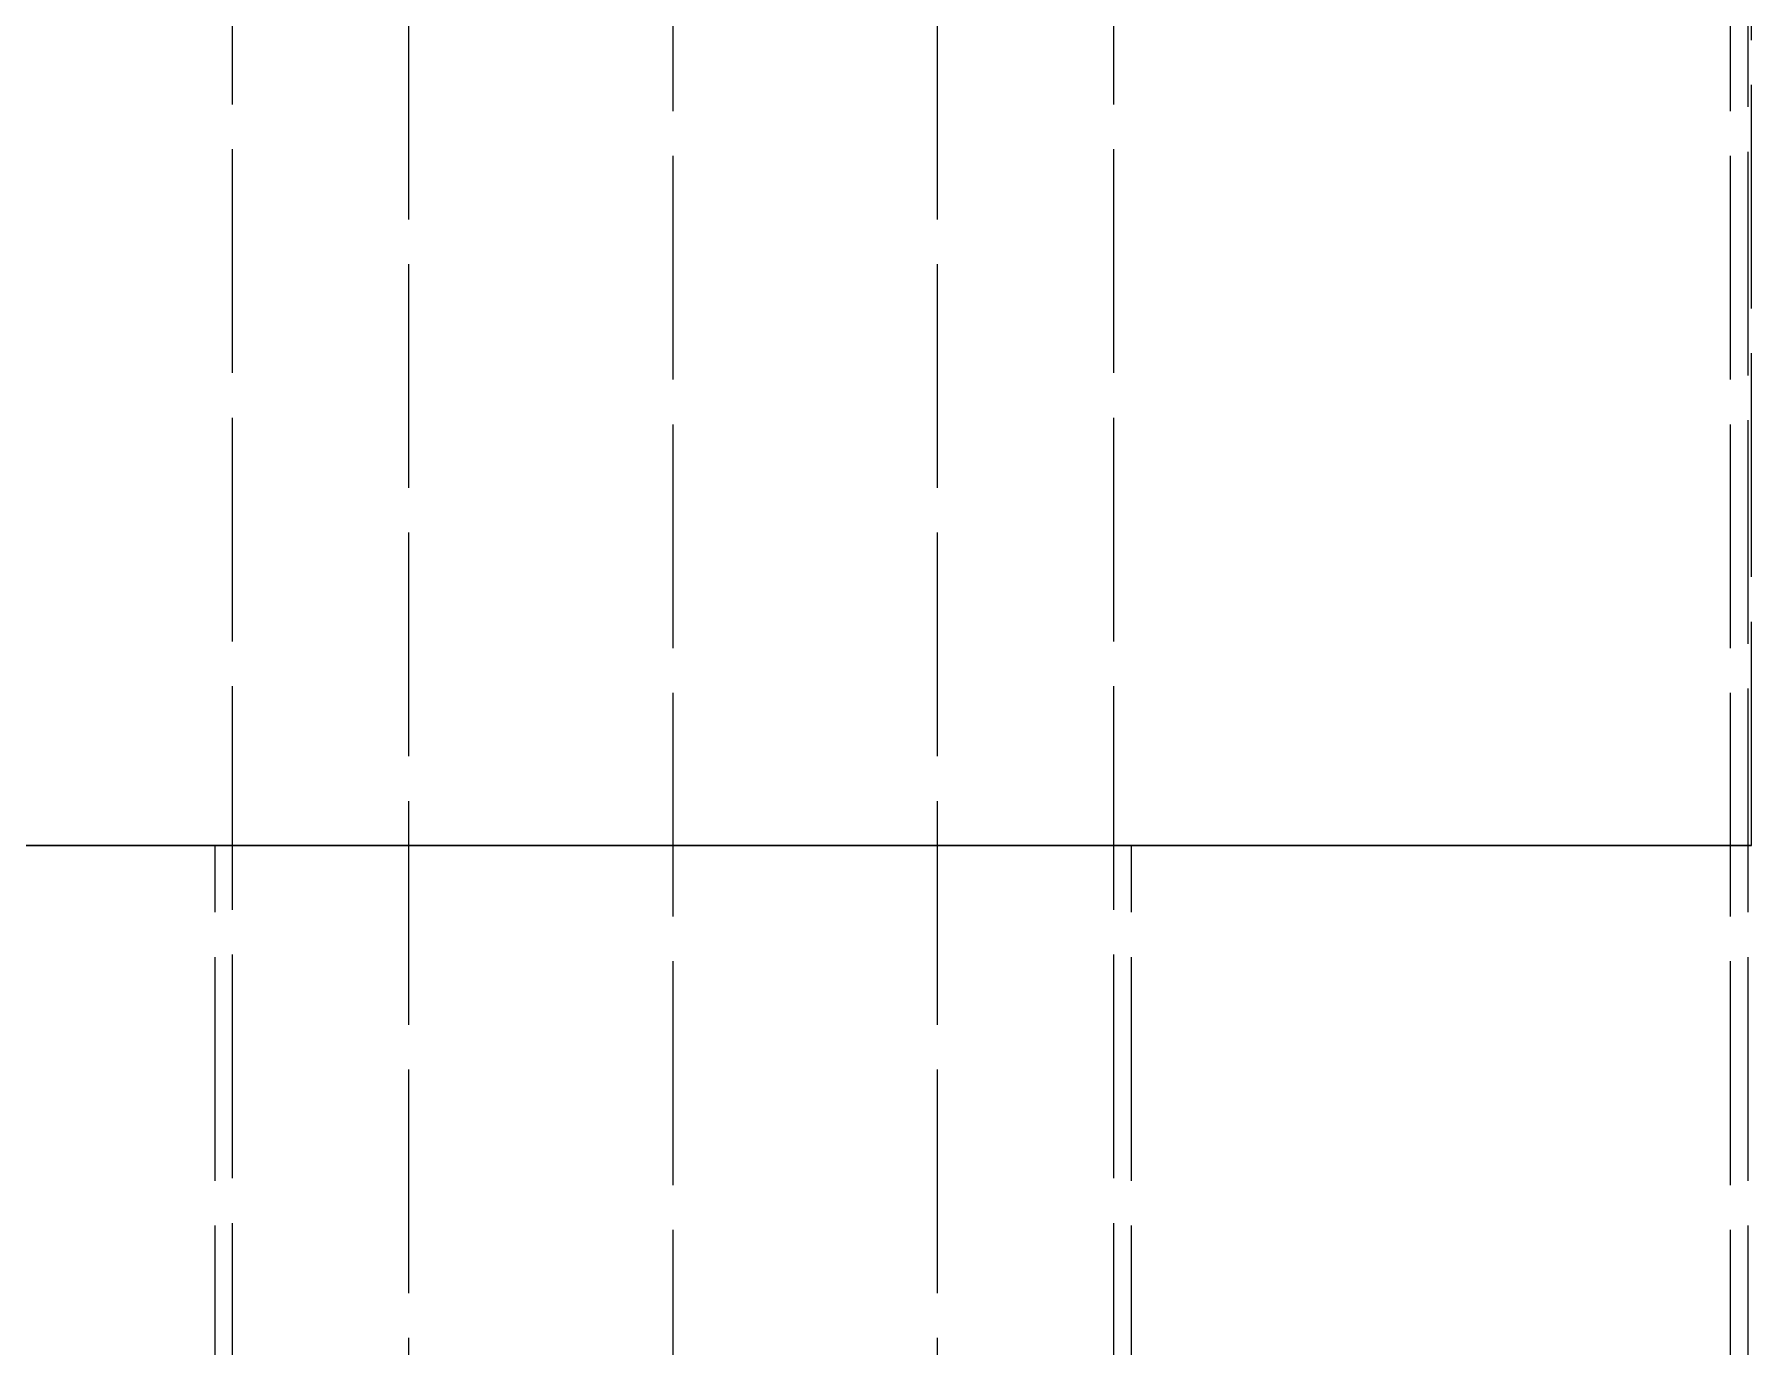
# Model space of a CAD drawing. Header units: millimetres. Extents: x -9 to 221, y -53 to 196.
# Drawn here: x 155.22 to 164.97, y -15.05 to -7.6 of the extents above; entities that cross this region are included whole.
import ezdxf

# ---------------------------------------------------------------- set-up
doc = ezdxf.new("R2010")
doc.units = ezdxf.units.MM
doc.linetypes.add('DASHED', pattern=[1.524, 1.27, -0.254])
doc.layers.add('HIDDEN', color=8, linetype='DASHED')

msp = doc.modelspace()

# ---------------------------------------------------------------- linework, layer by layer
at = {"layer": 'HIDDEN'}
for points in [[(156.35, -21.71), (156.35, 31.6)], [(161.35, -21.71), (161.35, 31.6)], [(157.35, -25.41), (157.35, 31.3)], [(160.35, -25.41), (160.35, 31.3)], [(164.95, -20.2), (164.95, 15.8)], [(164.97, -12.2), (164.97, 15.8)], [(158.85, -18.7), (158.85, -0.4)], [(164.85, -18.7), (164.85, -0.4)], [(164.97, -12.2), (164.77571, -12.2), (164.58143, -12.2), (164.38714, -12.2), (164.19286, -12.2), (163.99857, -12.2), (163.80429, -12.2), (163.61, -12.2), (163.41571, -12.2), (163.22143, -12.2), (163.02714, -12.2), (162.83286, -12.2), (162.63857, -12.2), (162.44429, -12.2), (162.25, -12.2), (162.05571, -12.2), (161.86143, -12.2), (161.66714, -12.2), (161.47286, -12.2), (161.27857, -12.2), (161.08429, -12.2), (160.89, -12.2), (160.69571, -12.2), (160.50143, -12.2), (160.30714, -12.2), (160.11286, -12.2), (159.91857, -12.2), (159.72429, -12.2), (159.53, -12.2), (159.33571, -12.2), (159.14143, -12.2), (158.94714, -12.2), (158.75286, -12.2), (158.55857, -12.2), (158.36429, -12.2), (158.17, -12.2), (157.97571, -12.2), (157.78143, -12.2), (157.58714, -12.2), (157.39286, -12.2), (157.19857, -12.2), (157.00429, -12.2), (156.81, -12.2), (156.61571, -12.2), (156.42143, -12.2), (156.22714, -12.2), (156.03286, -12.2), (155.83857, -12.2), (155.64429, -12.2), (155.45, -12.2), (155.25571, -12.2), (155.06143, -12.2)], [(155.15857, -12.2), (155.25571, -12.2), (155.35286, -12.2), (155.45, -12.2), (155.54714, -12.2), (155.64429, -12.2), (155.74143, -12.2), (155.83857, -12.2), (155.93571, -12.2), (156.03286, -12.2), (156.13, -12.2), (156.22714, -12.2), (156.32429, -12.2), (156.42143, -12.2), (156.51857, -12.2), (156.61571, -12.2), (156.71286, -12.2), (156.81, -12.2), (156.90714, -12.2), (157.00429, -12.2), (157.10143, -12.2), (157.19857, -12.2), (157.29571, -12.2), (157.39286, -12.2), (157.49, -12.2), (157.58714, -12.2), (157.68429, -12.2), (157.78143, -12.2), (157.87857, -12.2), (157.97571, -12.2), (158.07286, -12.2), (158.17, -12.2), (158.26714, -12.2), (158.36429, -12.2), (158.46143, -12.2), (158.55857, -12.2), (158.65571, -12.2), (158.75286, -12.2), (158.85, -12.2)], [(161.45, -12.2), (161.36746, -12.2), (161.28492, -12.2), (161.20238, -12.2), (161.11984, -12.2), (161.0373, -12.2), (160.95476, -12.2), (160.87222, -12.2), (160.78968, -12.2), (160.70714, -12.2), (160.6246, -12.2), (160.54206, -12.2), (160.45952, -12.2), (160.37698, -12.2), (160.29444, -12.2), (160.2119, -12.2), (160.12937, -12.2), (160.04683, -12.2), (159.96429, -12.2), (159.88175, -12.2), (159.79921, -12.2), (159.71667, -12.2), (159.63413, -12.2), (159.55159, -12.2), (159.46905, -12.2), (159.38651, -12.2), (159.30397, -12.2), (159.22143, -12.2), (159.13889, -12.2), (159.05635, -12.2), (158.97381, -12.2), (158.89127, -12.2), (158.80873, -12.2), (158.72619, -12.2), (158.64365, -12.2), (158.56111, -12.2), (158.47857, -12.2), (158.39603, -12.2), (158.31349, -12.2), (158.23095, -12.2), (158.14841, -12.2), (158.06587, -12.2), (157.98333, -12.2), (157.90079, -12.2), (157.81825, -12.2), (157.73571, -12.2), (157.65317, -12.2), (157.57063, -12.2), (157.4881, -12.2), (157.40556, -12.2), (157.32302, -12.2), (157.24048, -12.2), (157.15794, -12.2), (157.0754, -12.2), (156.99286, -12.2), (156.91032, -12.2), (156.82778, -12.2), (156.74524, -12.2), (156.6627, -12.2), (156.58016, -12.2), (156.49762, -12.2), (156.41508, -12.2), (156.33254, -12.2), (156.25, -12.2)], [(156.25, -12.2), (156.29127, -12.2), (156.33254, -12.2), (156.37381, -12.2), (156.41508, -12.2), (156.45635, -12.2), (156.49762, -12.2), (156.53889, -12.2), (156.58016, -12.2), (156.62143, -12.2), (156.6627, -12.2), (156.70397, -12.2), (156.74524, -12.2), (156.78651, -12.2), (156.82778, -12.2), (156.86905, -12.2), (156.91032, -12.2), (156.95159, -12.2), (156.99286, -12.2), (157.03413, -12.2), (157.0754, -12.2), (157.11667, -12.2), (157.15794, -12.2), (157.19921, -12.2), (157.24048, -12.2), (157.28175, -12.2), (157.32302, -12.2), (157.36429, -12.2), (157.40556, -12.2), (157.44683, -12.2), (157.4881, -12.2), (157.52937, -12.2), (157.57063, -12.2), (157.6119, -12.2), (157.65317, -12.2), (157.69444, -12.2), (157.73571, -12.2), (157.77698, -12.2), (157.81825, -12.2), (157.85952, -12.2), (157.90079, -12.2), (157.94206, -12.2), (157.98333, -12.2), (158.0246, -12.2), (158.06587, -12.2), (158.10714, -12.2), (158.14841, -12.2), (158.18968, -12.2), (158.23095, -12.2), (158.27222, -12.2), (158.31349, -12.2), (158.35476, -12.2), (158.39603, -12.2), (158.4373, -12.2), (158.47857, -12.2), (158.51984, -12.2), (158.56111, -12.2), (158.60238, -12.2), (158.64365, -12.2), (158.68492, -12.2), (158.72619, -12.2), (158.76746, -12.2), (158.80873, -12.2), (158.85, -12.2)], [(156.25, -20.2), (156.25, -12.2)], [(158.85, -12.2), (158.94714, -12.2), (159.04429, -12.2), (159.14143, -12.2), (159.23857, -12.2), (159.33571, -12.2), (159.43286, -12.2), (159.53, -12.2), (159.62714, -12.2), (159.72429, -12.2), (159.82143, -12.2), (159.91857, -12.2), (160.01571, -12.2), (160.11286, -12.2), (160.21, -12.2), (160.30714, -12.2), (160.40429, -12.2), (160.50143, -12.2), (160.59857, -12.2), (160.69571, -12.2), (160.79286, -12.2), (160.89, -12.2), (160.98714, -12.2), (161.08429, -12.2), (161.18143, -12.2), (161.27857, -12.2), (161.37571, -12.2), (161.47286, -12.2), (161.57, -12.2), (161.66714, -12.2), (161.76429, -12.2), (161.86143, -12.2), (161.95857, -12.2), (162.05571, -12.2), (162.15286, -12.2), (162.25, -12.2), (162.34714, -12.2), (162.44429, -12.2), (162.54143, -12.2), (162.63857, -12.2), (162.73571, -12.2), (162.83286, -12.2), (162.93, -12.2), (163.02714, -12.2), (163.12429, -12.2), (163.22143, -12.2), (163.31857, -12.2), (163.41571, -12.2), (163.51286, -12.2), (163.61, -12.2), (163.70714, -12.2), (163.80429, -12.2), (163.90143, -12.2), (163.99857, -12.2), (164.09571, -12.2), (164.19286, -12.2), (164.29, -12.2), (164.38714, -12.2), (164.48429, -12.2), (164.58143, -12.2), (164.67857, -12.2), (164.77571, -12.2), (164.87286, -12.2), (164.97, -12.2)], [(158.85, -12.2), (158.89127, -12.2), (158.93254, -12.2), (158.97381, -12.2), (159.01508, -12.2), (159.05635, -12.2), (159.09762, -12.2), (159.13889, -12.2), (159.18016, -12.2), (159.22143, -12.2), (159.2627, -12.2), (159.30397, -12.2), (159.34524, -12.2), (159.38651, -12.2), (159.42778, -12.2), (159.46905, -12.2), (159.51032, -12.2), (159.55159, -12.2), (159.59286, -12.2), (159.63413, -12.2), (159.6754, -12.2), (159.71667, -12.2), (159.75794, -12.2), (159.79921, -12.2), (159.84048, -12.2), (159.88175, -12.2), (159.92302, -12.2), (159.96429, -12.2), (160.00556, -12.2), (160.04683, -12.2), (160.0881, -12.2), (160.12937, -12.2), (160.17063, -12.2), (160.2119, -12.2), (160.25317, -12.2), (160.29444, -12.2), (160.33571, -12.2), (160.37698, -12.2), (160.41825, -12.2), (160.45952, -12.2), (160.50079, -12.2), (160.54206, -12.2), (160.58333, -12.2), (160.6246, -12.2), (160.66587, -12.2), (160.70714, -12.2), (160.74841, -12.2), (160.78968, -12.2), (160.83095, -12.2), (160.87222, -12.2), (160.91349, -12.2), (160.95476, -12.2), (160.99603, -12.2), (161.0373, -12.2), (161.07857, -12.2), (161.11984, -12.2), (161.16111, -12.2), (161.20238, -12.2), (161.24365, -12.2), (161.28492, -12.2), (161.32619, -12.2), (161.36746, -12.2), (161.40873, -12.2), (161.45, -12.2)], [(161.45, -20.2), (161.45, -12.2)]]:
    msp.add_lwpolyline(points, dxfattribs=at)

doc.saveas('drawing.dxf')
